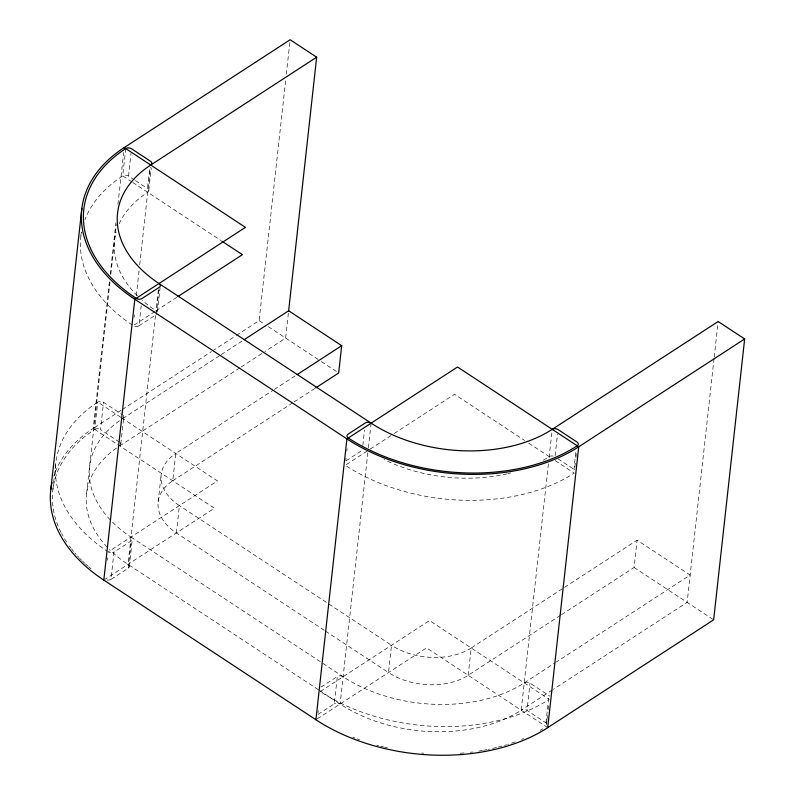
<?xml version="1.0" encoding="UTF-8"?>
<svg xmlns="http://www.w3.org/2000/svg" width="795" height="795" viewBox="0 0 795 795"><rect width="100%" height="100%" fill="white"/><g stroke="black" fill="none" stroke-linecap="round" stroke-linejoin="round"><path stroke-width="0.6" stroke-dasharray="3.98 2.98" d="M52.897 489.472L55.908 462.163M80.891 235.916L81.547 229.974M109.402 281.837L93.214 428.435A164.664 106.51 6.3 0 0 53.782 476.135M110.217 274.454L115.921 222.709M117.968 204.236L123.682 152.501M86.635 493.387L110.028 281.51M110.843 274.116L116.328 224.399M61.036 532.471A162.607 105.178 6.3 0 1 94.724 429.429L97.745 402.121A4.114 2.663 6.3 0 1 103.539 402.32L122.48 414.791M125.739 148.566L122.718 175.874A162.607 105.178 6.3 0 0 84.906 219.817M119.459 442.099L100.528 429.628L103.539 402.32M134.494 180.008L128.522 176.073L131.006 153.514M119.171 223.802A128.651 83.207 6.3 0 1 147.721 192.33A4.114 2.663 6.3 0 0 147.453 188.534L149.689 168.351M136.323 295.601L139.175 269.734M139.721 264.805L150.474 167.397M107.285 560.207L107.544 557.842M134.097 317.334L134.355 314.959M120.79 444.037L123.811 416.729M148.784 190.472L151.279 167.914M107.077 579.962A4.114 2.663 6.3 0 0 110.982 579.406L113.993 552.098L131.284 540.868A4.114 2.663 6.3 0 0 131.016 537.072A128.651 83.207 6.3 0 1 112.443 522.126M155.025 311.451L133.182 325.652A4.114 2.663 6.3 0 0 138.976 325.851L141.202 305.668M155.472 315.545L128.005 564.38A4.114 2.663 6.3 0 1 128.263 568.177L110.982 579.406M158.324 289.678L155.989 310.825A4.114 2.663 6.3 0 1 157.142 312.057M128.263 568.177L131.284 540.868M156.257 314.611L159.01 289.678M129.337 566.318L132.348 539.01M157.46 311.57L160.083 287.83M158.195 501.695L161.206 474.386M324.35 630.336L176.391 532.938A56.604 36.61 6.3 0 1 172.754 480.796L175.765 453.488L273.251 390.146M176.391 532.938L179.412 505.63A56.604 36.61 6.3 0 1 175.765 453.488M236.324 335.44L259.13 320.614L285.793 79.172M286.329 74.243L290.145 39.75M288.396 313.141L285.644 338.074L264.904 351.549M317.95 712.906L318.209 710.531M345.815 460.534L346.073 458.159M346.859 451.033L347.117 448.658M318.05 714.387L334.307 703.823L337.328 676.515A4.114 2.663 6.3 0 1 343.122 676.714A128.651 83.207 6.3 0 0 524.233 682.895A4.114 2.663 6.3 0 1 530.027 683.094L548.967 695.555A4.114 2.663 6.3 0 1 549.653 696.132M362.828 445.508L364.537 430.075M367.847 452.713L340.111 704.022A4.114 2.663 6.3 0 0 334.307 703.823M368.393 447.794L371.116 423.149M560.485 615.32L468.185 675.293A56.604 36.61 6.3 0 1 388.497 672.57L391.518 645.262L179.412 505.63M468.185 675.293L471.206 647.985L563.496 588.012M548.411 463.823L521.212 710.203A128.651 83.207 6.3 0 1 340.111 704.022L319.411 690.398M549.097 457.672L552.227 429.34M546.642 723.44A4.114 2.663 6.3 0 0 545.946 722.864L527.006 710.402L530.027 683.094M555.139 455.654L557.494 434.279M545.946 722.864L548.967 695.555M574.636 469.885A4.114 2.663 6.3 0 0 573.94 469.308L575.908 451.5M546.871 720.717L546.215 726.66A4.114 2.663 6.3 0 0 546.821 726.123M547 719.535L547.526 714.784M548.053 710.034L548.57 705.284M574.865 467.162L575.381 462.412M575.908 457.662L576.435 452.911M561.518 614.644L634.112 567.471L637.123 540.163L690.149 575.073L556.381 662.006M714.059 358.475L687.138 602.381L553.36 689.315M714.198 357.243L718.143 321.518M176.868 297.26L156.068 310.775A128.651 83.207 6.3 0 1 142.245 300.381M138.976 325.851L155.244 315.277M121.218 410.24L93.214 428.435L214.421 508.224L104.841 579.436M122.251 409.564L211.43 351.609M212.474 350.943L235.28 336.116M122.738 418.577L220.215 355.236M221.258 354.56L241.998 341.085M119.727 445.886L240.02 367.717M241.054 367.042L263.87 352.225M274.285 389.471L296.058 375.32M172.754 480.796L293.047 402.628M294.08 401.952L314.82 388.477M346.034 460.832L362.301 450.258M346.322 464.608L368.105 450.457M370.251 449.056L393.137 434.189M394.181 433.514L454.521 394.3L524.68 440.49M321.061 687.089L337.328 676.515M320.305 691.541L429.538 620.557L549.226 699.352A162.607 105.178 6.3 0 1 321.25 692.157M317.294 718.839L426.527 647.865L547.725 727.654M564.53 587.336L637.123 540.163M524.233 682.895L555.337 662.682M552.326 689.981L521.212 710.203A4.114 2.663 6.3 0 1 527.006 710.402M135.498 180.664L147.453 188.534M557.991 458.804L573.94 469.308M132.01 181.985L122.718 175.874A4.114 2.663 6.3 0 1 128.522 176.073M132.725 182.452L220.742 240.398M528.804 443.213L550.478 457.473M555.208 460.593L574.209 473.095A162.607 105.178 6.3 0 1 346.232 465.9M259.13 320.614L264.228 323.972M268.312 326.656L320.315 360.89M321.339 361.566L338.67 372.974M634.112 567.471L713.652 619.832M120.741 417.266L97.745 402.121A162.607 105.178 6.3 0 0 107.265 551.283M121.476 417.753L217.433 480.915L108.2 551.899A4.114 2.663 6.3 0 0 113.993 552.098M325.384 631.021L388.497 672.57M131.016 537.072L343.122 676.714M318.378 689.712L128.005 564.38A128.651 83.207 6.3 0 1 109.422 549.434M107.166 547.119A128.651 83.207 6.3 0 1 117.064 447.684M471.206 647.985A56.604 36.61 6.3 0 1 391.518 645.262M110.177 519.811A128.651 83.207 6.3 0 1 120.075 420.376M553.121 456.082A4.114 2.663 6.3 0 0 549.206 456.638A128.651 83.207 6.3 0 1 541.643 461.12M510.748 472.936A128.651 83.207 6.3 0 1 508.015 473.601M507.101 473.82A128.651 83.207 6.3 0 1 383.975 459.52M132.238 325.026A162.607 105.178 6.3 0 1 81.378 232.647M137.416 295.869A128.651 83.207 6.3 0 1 116.159 232.12M542.727 728.846A162.607 105.178 6.3 0 1 540.034 730.436M523.627 738.565A162.607 105.178 6.3 0 1 521.58 739.41M515.289 741.834A162.607 105.178 6.3 0 1 507.707 744.388M506.604 744.736A162.607 105.178 6.3 0 1 504.378 745.402M502.132 746.038A162.607 105.178 6.3 0 1 497.6 747.25M496.448 747.538A162.607 105.178 6.3 0 1 488.309 749.377M487.136 749.615A162.607 105.178 6.3 0 1 483.579 750.291M482.386 750.51A162.607 105.178 6.3 0 1 478.789 751.106M472.727 751.981A162.607 105.178 6.3 0 1 470.282 752.279M464.121 752.925A162.607 105.178 6.3 0 1 460.146 753.263M423.745 753.213A162.607 105.178 6.3 0 1 421.708 753.054M387.473 747.807A162.607 105.178 6.3 0 1 384.522 747.111M383.538 746.883A162.607 105.178 6.3 0 1 380.596 746.147M378.649 745.64A162.607 105.178 6.3 0 1 376.711 745.114M359.628 739.718A162.607 105.178 6.3 0 1 357.313 738.873M355.027 738.008A162.607 105.178 6.3 0 1 352.751 737.124M91.047 568.773A162.607 105.178 6.3 0 1 88.603 566.706M87.808 566.01A162.607 105.178 6.3 0 1 85.463 563.894M84.697 563.188A162.607 105.178 6.3 0 1 82.441 561.031M81.706 560.306A162.607 105.178 6.3 0 1 79.55 558.12M78.854 557.384A162.607 105.178 6.3 0 1 77.473 555.904M76.131 554.403A162.607 105.178 6.3 0 1 74.819 552.903M73.547 551.382A162.607 105.178 6.3 0 1 71.699 549.087M71.103 548.321A162.607 105.178 6.3 0 1 69.364 545.996M66.641 542.081A162.607 105.178 6.3 0 1 61.593 533.544M94.724 429.429A4.114 2.663 6.3 0 1 100.528 429.628M123.165 415.368A4.114 2.663 6.3 0 1 123.354 418.051M120.154 442.676A4.114 2.663 6.3 0 1 120.343 445.359"/><path stroke-width="1.19" d="M50.85 489.233L81.855 208.37M552.227 429.34A4.114 2.663 6.3 0 1 558.02 429.529L576.951 442A4.114 2.663 6.3 0 1 577.22 445.796A162.607 105.178 6.3 0 1 348.299 437.975A4.114 2.663 6.3 0 1 348.041 434.189L365.322 422.96A4.114 2.663 6.3 0 1 371.116 423.149A128.651 83.207 6.3 0 0 552.227 429.34L718.143 321.518L744.657 338.968L713.652 619.832L547.725 727.654A164.664 106.51 6.3 0 1 315.913 719.743L103.807 580.102L134.812 299.238A164.664 106.51 6.3 0 1 124.219 147.572L290.145 39.75L316.658 57.2L288.635 310.964M244.075 339.743L288.665 310.766L341.691 345.676L338.67 372.974L315.863 387.801M315.913 719.743L346.918 438.88L457.532 367.002L578.74 446.79L547.725 727.654M150.732 165.022A4.114 2.663 6.3 0 0 150.474 161.236L131.533 148.764A4.114 2.663 6.3 0 0 125.739 148.566A162.607 105.178 6.3 0 0 136.193 298.344A4.114 2.663 6.3 0 0 141.987 298.542L159.268 287.313A4.114 2.663 6.3 0 0 159.01 283.517A128.651 83.207 6.3 0 1 150.732 165.022L316.658 57.2M177.911 296.585L242.415 254.668L221.775 241.084M297.101 374.644L341.691 345.676M744.657 338.968L578.74 446.79A164.664 106.51 6.3 0 1 346.918 438.88L134.812 299.238L245.426 227.36L124.219 147.572M159.01 283.517L371.116 423.149M103.807 580.102A164.664 106.51 6.3 0 1 52.003 482.635"/></g></svg>
